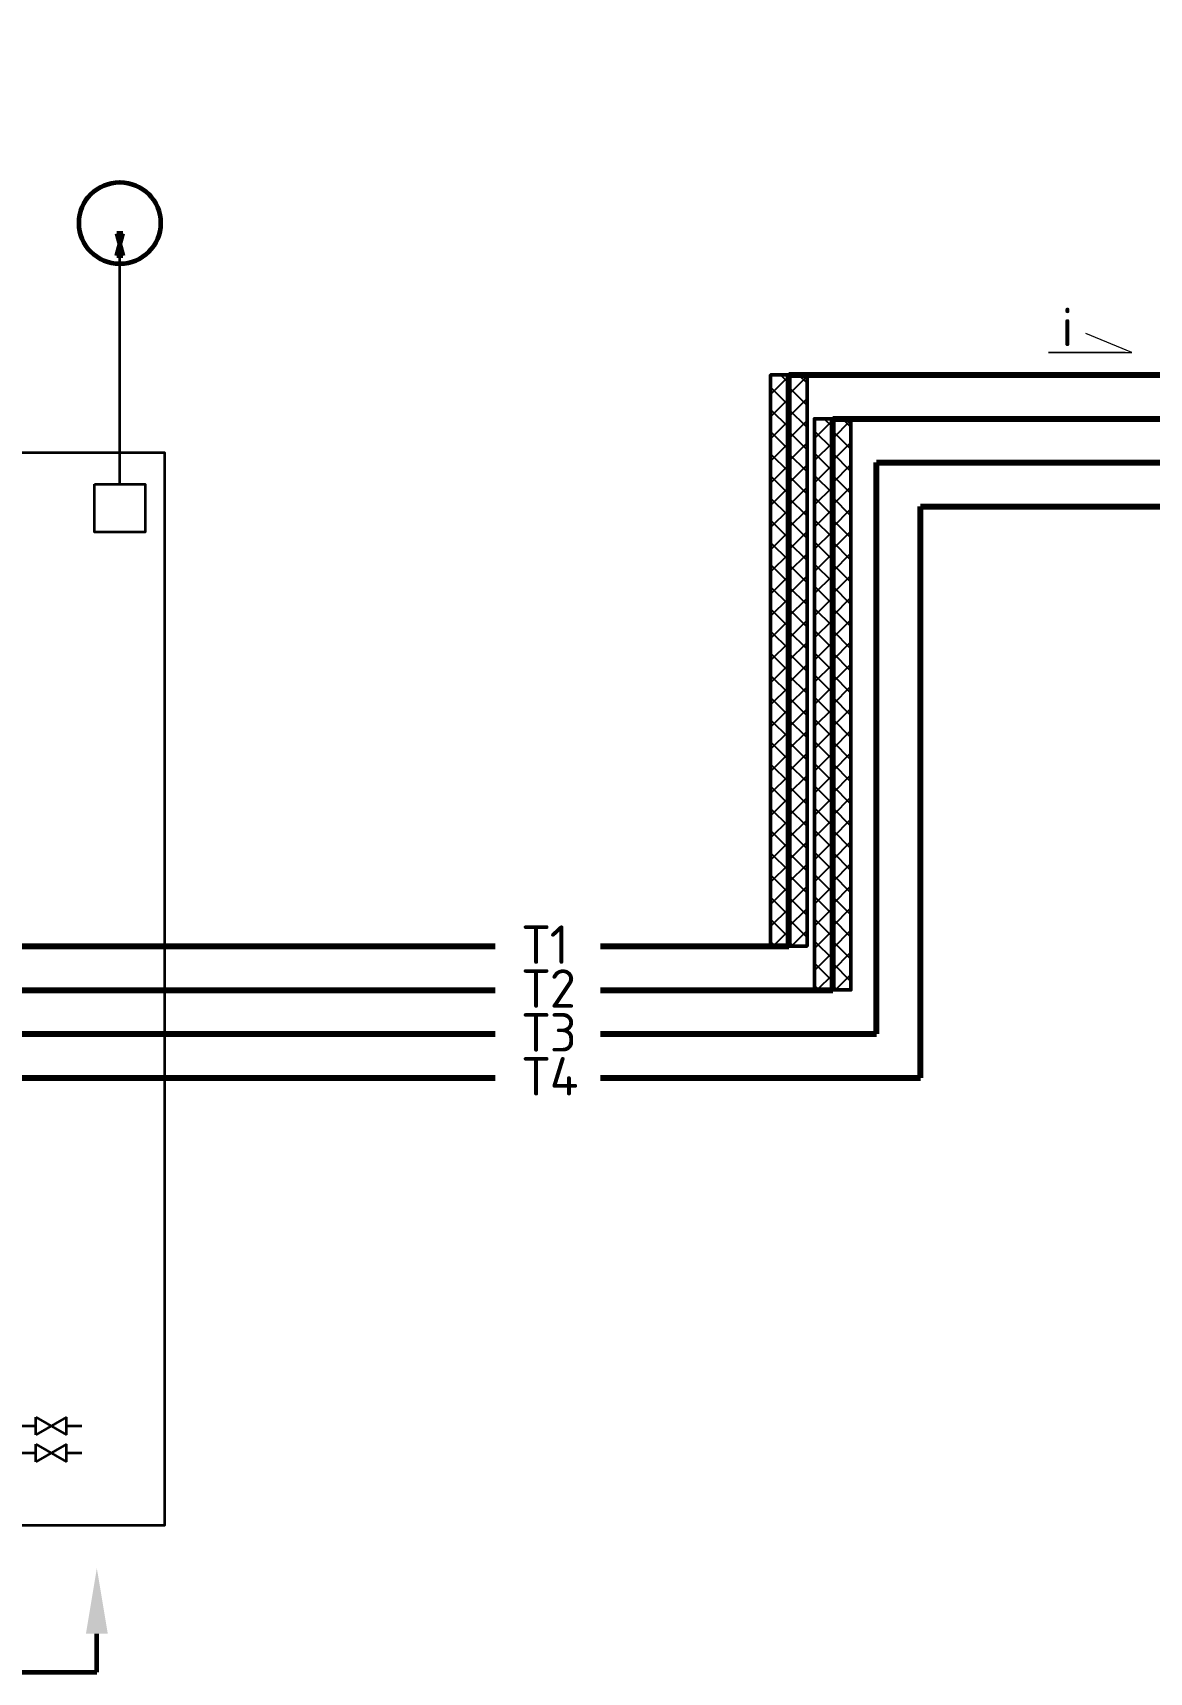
# Model space of a CAD drawing. Header units: metres. Extents: x 1642 to 8476, y 831 to 5441.
# Drawn here: x 2844.4 to 2946.1, y 2036.1 to 2185.6 of the extents above; entities that cross this region are included whole.
import ezdxf

# ---------------------------------------------------------------- set-up
doc = ezdxf.new("R2010")
doc.units = ezdxf.units.M
for name, color, linetype, lineweight in [('7 тонкие', 7, 'Continuous', 20), ('Объекты проект.', 1, 'Continuous', 80), ('Размерный', 4, 'Continuous', 30)]:
    doc.layers.add(name, color=color, linetype=linetype, lineweight=lineweight)
doc.styles.add('-ISOCPEUR-', font='isocpeur.ttf')

msp = doc.modelspace()

# ---------------------------------------------------------------- hatches: boundary and pattern name
h = msp.add_hatch()
h.set_pattern_fill('ANSI37', color=256, scale=0.45)
h.set_pattern_definition([(45, (603.437, 101.042), (-1.0102788, 1.0102788), []), (135, (603.437, 101.042), (-1.0102788, -1.0102788), [])])
h.paths.add_polyline_path([(2913.25, 2154.377), (2911.589, 2154.377), (2911.589, 2102.319), (2913.25, 2102.319)])
h = msp.add_hatch()
h.set_pattern_fill('ANSI37', color=256, scale=0.45)
h.set_pattern_definition([(45, (605.0978, 101.042), (-1.0102788, 1.0102788), []), (135, (605.0978, 101.042), (-1.0102788, -1.0102788), [])])
h.paths.add_polyline_path([(2914.911, 2154.377), (2913.25, 2154.377), (2913.25, 2102.319), (2914.911, 2102.319)])
h = msp.add_hatch()
h.set_pattern_fill('ANSI37', color=256, scale=0.45)
h.set_pattern_definition([(45, (607.437, 97.042), (-1.0102788, 1.0102788), []), (135, (607.437, 97.042), (-1.0102788, -1.0102788), [])])
h.paths.add_polyline_path([(2917.25, 2150.377), (2915.589, 2150.377), (2915.589, 2098.319), (2917.25, 2098.319)])
h = msp.add_hatch()
h.set_pattern_fill('ANSI37', color=256, scale=0.45)
h.set_pattern_definition([(45, (609.0978, 97.042), (-1.0102788, 1.0102788), []), (135, (609.0978, 97.042), (-1.0102788, -1.0102788), [])])
h.paths.add_polyline_path([(2918.911, 2150.377), (2917.25, 2150.377), (2917.25, 2098.319), (2918.911, 2098.319)])

# ---------------------------------------------------------------- linework, layer by layer
at = {"lineweight": 60}
for p, q in [((2852.571, 2167.266), (2852.005, 2167.266)), ((2852.005, 2167.266), (2852.571, 2165.231)), ((2852.005, 2165.231), (2852.571, 2167.266)), ((2852.571, 2165.231), (2852.005, 2165.231)), ((2850.196, 2036.154), (2850.195, 2039.648)), ((2832.984, 2036.146), (2850.196, 2036.154))]:
    msp.add_line(p, q, dxfattribs=at)
at = {"color": 18, "lineweight": 35, "true_color": 0x000000}
for p, q in [((2852.288, 2144.423), (2852.288, 2165.231)), ((2844.64, 2057.784), (2844.64, 2059.402)), ((2847.436, 2059.402), (2844.64, 2057.784)), ((2844.64, 2059.402), (2847.436, 2057.784)), ((2847.436, 2057.784), (2847.436, 2059.402)), ((2841.053, 2058.593), (2844.64, 2058.593)), ((2847.436, 2058.593), (2848.836, 2058.593)), ((2837.053, 2056.124), (2844.64, 2056.124)), ((2844.64, 2055.315), (2844.64, 2056.933)), ((2847.436, 2056.933), (2844.64, 2055.315)), ((2844.64, 2056.933), (2847.436, 2055.315)), ((2847.436, 2055.315), (2847.436, 2056.933)), ((2847.436, 2056.124), (2848.836, 2056.124))]:
    msp.add_line(p, q, dxfattribs=at)
at = {"lineweight": 50}
for points in [[(2913.25, 2154.377), (2911.589, 2154.377), (2911.589, 2102.319), (2913.25, 2102.319)], [(2914.911, 2154.377), (2913.25, 2154.377), (2913.25, 2102.319), (2914.911, 2102.319)], [(2917.25, 2150.377), (2915.589, 2150.377), (2915.589, 2098.319), (2917.25, 2098.319)], [(2918.911, 2150.377), (2917.25, 2150.377), (2917.25, 2098.319), (2918.911, 2098.319)]]:
    msp.add_lwpolyline(points, close=True, dxfattribs=at)
at = {"color": 18, "lineweight": 35, "true_color": 0x000000}
for points in [[(2805.977, 2147.292), (2856.344, 2147.292), (2856.344, 2049.531), (2805.977, 2049.531)], [(2849.975, 2144.423), (2854.602, 2144.423), (2854.602, 2140.038), (2849.975, 2140.038)]]:
    msp.add_lwpolyline(points, close=True, dxfattribs=at)
at = {"lineweight": 60}
msp.add_circle((2852.288, 2168.206), 3.72, dxfattribs=at)
at = {"layer": '7 тонкие', "color": 7}
msp.add_lwpolyline([(2943.902, 2156.427), (2936.916, 2156.424), (2944.517, 2156.424), (2940.33, 2158.15)], dxfattribs=at)
at = {"layer": 'Объекты проект.', "color": 1}
for p, q in [((2913.25, 2102.319), (2913.25, 2154.377)), ((2913.25, 2154.377), (2976.607, 2154.377)), ((2786.271, 2102.314), (2886.478, 2102.314)), ((2896.107, 2102.314), (2913.25, 2102.314))]:
    msp.add_line(p, q, dxfattribs=at)
at = {"layer": 'Объекты проект.', "color": 5}
for p, q in [((2917.25, 2098.319), (2917.25, 2150.377)), ((2917.25, 2150.377), (2980.607, 2150.377)), ((2786.262, 2098.319), (2886.478, 2098.315)), ((2896.107, 2098.315), (2917.25, 2098.314))]:
    msp.add_line(p, q, dxfattribs=at)
at = {"layer": 'Объекты проект.', "color": 4}
for p, q in [((2921.25, 2094.319), (2921.25, 2146.377)), ((2921.25, 2146.377), (2984.607, 2146.377)), ((2786.267, 2094.314), (2886.478, 2094.314)), ((2896.107, 2094.314), (2921.25, 2094.314))]:
    msp.add_line(p, q, dxfattribs=at)
at = {"layer": 'Объекты проект.', "color": 6}
for p, q in [((2925.25, 2090.319), (2925.25, 2142.377)), ((2925.25, 2142.377), (3001.436, 2142.377)), ((2786.264, 2090.306), (2886.478, 2090.316)), ((2896.107, 2090.317), (2925.25, 2090.319))]:
    msp.add_line(p, q, dxfattribs=at)
at = {"layer": 'Размерный', "color": 7, "lineweight": 30}
msp.add_solid([(2849.198, 2039.647), (2850.192, 2045.628), (2851.191, 2039.648)], dxfattribs=at)

# ---------------------------------------------------------------- texts
at = {"layer": 'Размерный', "color": 7, "style": '-ISOCPEUR-'}
for s, p in [('i', (2938.08, 2156.989)), ('Т1', (2888.981, 2100.703)), ('Т2', (2888.981, 2096.703)), ('Т3', (2888.981, 2092.703)), ('Т4', (2888.981, 2088.703))]:
    msp.add_text(s, height=3.5, dxfattribs=at).set_placement(p)

doc.saveas('drawing.dxf')
